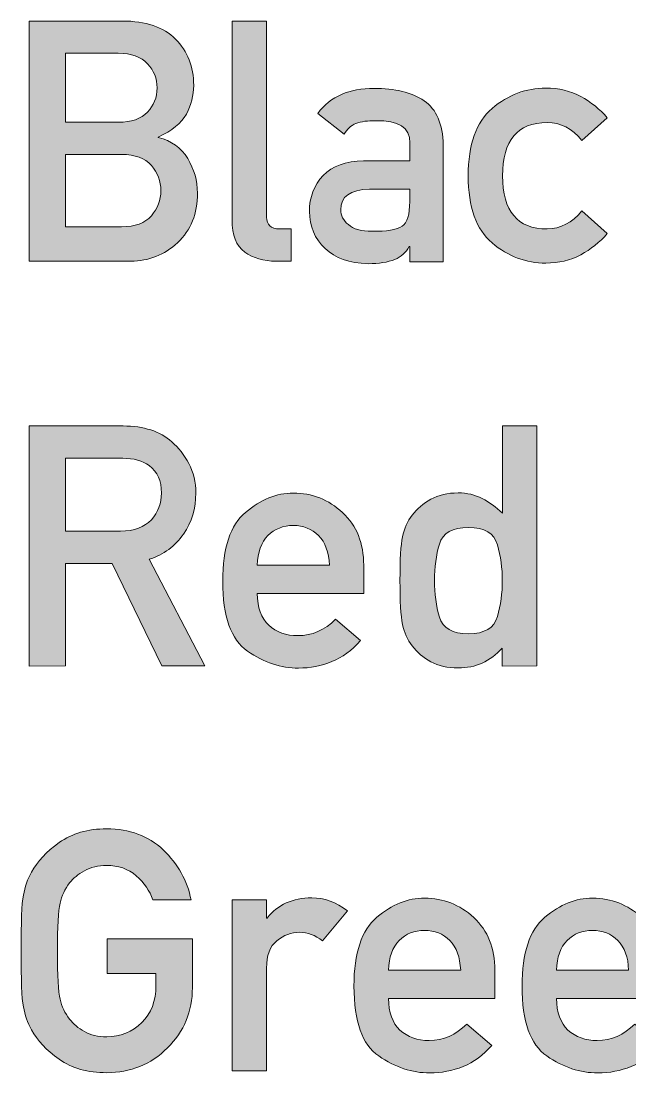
# Model space of a CAD drawing. Header units: inches. Extents: x 247 to 2765, y -1897 to -1110.
# Drawn here: x 1554.7 to 1562.33, y -1148.49 to -1135.29 of the extents above; entities that cross this region are included whole.
import ezdxf

# ---------------------------------------------------------------- set-up
doc = ezdxf.new("R2010")
doc.units = ezdxf.units.IN
doc.header["$MEASUREMENT"] = 0
doc.layers.add('Layer 1', color=7, linetype='Continuous')

# ---------------------------------------------------------------- blocks, each defined once
blk = doc.blocks.new('block 147')
at = {"layer": 'Layer 1', "true_color": 0x020302}
h = blk.add_hatch(color=98, dxfattribs=at)
h.dxf.hatch_style = 2
edge = h.paths.add_edge_path()
edge.add_spline(control_points=[(1554.8, -1138.302), (1554.8, -1138.302), (1554.8, -1135.291), (1554.8, -1135.291), (1554.8, -1135.291), (1555.969, -1135.291), (1555.969, -1135.291), (1556.262, -1135.291), (1556.484, -1135.367), (1556.636, -1135.518), (1556.787, -1135.669), (1556.864, -1135.863), (1556.864, -1136.099), (1556.864, -1136.224), (1556.833, -1136.342), (1556.772, -1136.458), (1556.711, -1136.572), (1556.593, -1136.669), (1556.419, -1136.746), (1556.419, -1136.746), (1556.419, -1136.754), (1556.419, -1136.754), (1556.585, -1136.792), (1556.706, -1136.879), (1556.789, -1137.016), (1556.87, -1137.151), (1556.911, -1137.295), (1556.911, -1137.449), (1556.911, -1137.709), (1556.829, -1137.916), (1556.662, -1138.072), (1556.496, -1138.227), (1556.3, -1138.303), (1556.074, -1138.303), (1556.074, -1138.303), (1554.8, -1138.302), (1554.8, -1138.302), (1554.8, -1138.302), (1554.8, -1138.302), (1554.8, -1138.302)], knot_values=[0, 0, 0, 0, 1, 1, 1, 2, 2, 2, 3, 3, 3, 4, 4, 4, 5, 5, 5, 6, 6, 6, 7, 7, 7, 8, 8, 8, 9, 9, 9, 10, 10, 10, 11, 11, 11, 12, 12, 12, 13, 13, 13, 13], degree=3, periodic=1)
edge = h.paths.add_edge_path()
edge.add_spline(control_points=[(1555.919, -1135.696), (1555.919, -1135.696), (1555.257, -1135.696), (1555.257, -1135.696), (1555.257, -1135.696), (1555.257, -1136.56), (1555.257, -1136.56), (1555.257, -1136.56), (1555.919, -1136.56), (1555.919, -1136.56), (1556.083, -1136.56), (1556.205, -1136.518), (1556.284, -1136.435), (1556.364, -1136.351), (1556.405, -1136.25), (1556.405, -1136.129), (1556.405, -1136.013), (1556.365, -1135.913), (1556.284, -1135.827), (1556.204, -1135.739), (1556.081, -1135.696), (1555.919, -1135.696)], knot_values=[0, 0, 0, 0, 1, 1, 1, 2, 2, 2, 3, 3, 3, 4, 4, 4, 5, 5, 5, 6, 6, 6, 7, 7, 7, 7], degree=3, periodic=1)
edge = h.paths.add_edge_path()
edge.add_spline(control_points=[(1555.96, -1136.965), (1555.96, -1136.965), (1555.257, -1136.965), (1555.257, -1136.965), (1555.257, -1136.965), (1555.257, -1137.872), (1555.257, -1137.872), (1555.257, -1137.872), (1555.96, -1137.872), (1555.96, -1137.872), (1556.129, -1137.872), (1556.253, -1137.826), (1556.333, -1137.734), (1556.412, -1137.641), (1556.452, -1137.536), (1556.452, -1137.418), (1556.452, -1137.3), (1556.412, -1137.194), (1556.333, -1137.102), (1556.253, -1137.012), (1556.129, -1136.965), (1555.96, -1136.965)], knot_values=[0, 0, 0, 0, 1, 1, 1, 2, 2, 2, 3, 3, 3, 4, 4, 4, 5, 5, 5, 6, 6, 6, 7, 7, 7, 7], degree=3, periodic=1)
h = blk.add_hatch(color=98, dxfattribs=at)
h.dxf.hatch_style = 2
edge = h.paths.add_edge_path()
edge.add_spline(control_points=[(1557.345, -1137.784), (1557.345, -1137.784), (1557.345, -1135.292), (1557.345, -1135.292), (1557.345, -1135.292), (1557.777, -1135.292), (1557.777, -1135.292), (1557.777, -1135.292), (1557.777, -1137.751), (1557.777, -1137.751), (1557.777, -1137.849), (1557.831, -1137.9), (1557.939, -1137.9), (1557.939, -1137.9), (1558.085, -1137.9), (1558.085, -1137.9), (1558.085, -1137.9), (1558.085, -1138.304), (1558.085, -1138.304), (1558.085, -1138.304), (1557.895, -1138.304), (1557.895, -1138.304), (1557.74, -1138.304), (1557.608, -1138.266), (1557.504, -1138.19), (1557.397, -1138.111), (1557.345, -1137.976), (1557.345, -1137.784)], knot_values=[0, 0, 0, 0, 1, 1, 1, 2, 2, 2, 3, 3, 3, 4, 4, 4, 5, 5, 5, 6, 6, 6, 7, 7, 7, 8, 8, 8, 9, 9, 9, 9], degree=3, periodic=1)
h = blk.add_hatch(color=98, dxfattribs=at)
h.dxf.hatch_style = 2
edge = h.paths.add_edge_path()
edge.add_spline(control_points=[(1559.573, -1138.311), (1559.573, -1138.311), (1559.573, -1138.121), (1559.573, -1138.121), (1559.573, -1138.121), (1559.565, -1138.121), (1559.565, -1138.121), (1559.525, -1138.195), (1559.466, -1138.249), (1559.385, -1138.282), (1559.3, -1138.318), (1559.187, -1138.335), (1559.05, -1138.335), (1558.813, -1138.329), (1558.634, -1138.267), (1558.514, -1138.145), (1558.382, -1138.023), (1558.315, -1137.869), (1558.315, -1137.68), (1558.315, -1137.501), (1558.372, -1137.351), (1558.486, -1137.23), (1558.6, -1137.109), (1558.77, -1137.047), (1558.994, -1137.046), (1558.994, -1137.046), (1559.574, -1137.046), (1559.574, -1137.046), (1559.574, -1137.046), (1559.574, -1136.818), (1559.574, -1136.818), (1559.575, -1136.628), (1559.433, -1136.535), (1559.145, -1136.541), (1559.047, -1136.541), (1558.963, -1136.551), (1558.898, -1136.575), (1558.832, -1136.604), (1558.784, -1136.649), (1558.751, -1136.71), (1558.751, -1136.71), (1558.42, -1136.449), (1558.42, -1136.449), (1558.58, -1136.236), (1558.815, -1136.133), (1559.125, -1136.137), (1559.385, -1136.134), (1559.595, -1136.185), (1559.753, -1136.29), (1559.909, -1136.4), (1559.988, -1136.584), (1559.991, -1136.844), (1559.991, -1136.844), (1559.991, -1138.314), (1559.991, -1138.314), (1559.991, -1138.314), (1559.573, -1138.314), (1559.573, -1138.314), (1559.573, -1138.314), (1559.573, -1138.312), (1559.573, -1138.312), (1559.573, -1138.312), (1559.573, -1138.311), (1559.573, -1138.311), (1559.573, -1138.311), (1559.573, -1138.311), (1559.573, -1138.311)], knot_values=[0, 0, 0, 0, 1, 1, 1, 2, 2, 2, 3, 3, 3, 4, 4, 4, 5, 5, 5, 6, 6, 6, 7, 7, 7, 8, 8, 8, 9, 9, 9, 10, 10, 10, 11, 11, 11, 12, 12, 12, 13, 13, 13, 14, 14, 14, 15, 15, 15, 16, 16, 16, 17, 17, 17, 18, 18, 18, 19, 19, 19, 20, 20, 20, 21, 21, 21, 22, 22, 22, 22], degree=3, periodic=1)
edge = h.paths.add_edge_path()
edge.add_spline(control_points=[(1559.573, -1137.557), (1559.573, -1137.557), (1559.573, -1137.4), (1559.573, -1137.4), (1559.573, -1137.4), (1559.07, -1137.4), (1559.07, -1137.4), (1558.826, -1137.407), (1558.704, -1137.494), (1558.707, -1137.66), (1558.707, -1137.731), (1558.739, -1137.794), (1558.803, -1137.845), (1558.864, -1137.901), (1558.963, -1137.929), (1559.104, -1137.929), (1559.281, -1137.932), (1559.405, -1137.91), (1559.476, -1137.865), (1559.54, -1137.821), (1559.573, -1137.718), (1559.573, -1137.557)], knot_values=[0, 0, 0, 0, 1, 1, 1, 2, 2, 2, 3, 3, 3, 4, 4, 4, 5, 5, 5, 6, 6, 6, 7, 7, 7, 7], degree=3, periodic=1)
h = blk.add_hatch(color=98, dxfattribs=at)
h.dxf.hatch_style = 2
edge = h.paths.add_edge_path()
edge.add_spline(control_points=[(1561.731, -1137.672), (1561.731, -1137.672), (1562.048, -1137.958), (1562.048, -1137.958), (1561.954, -1138.066), (1561.844, -1138.154), (1561.716, -1138.224), (1561.587, -1138.293), (1561.441, -1138.328), (1561.278, -1138.328), (1561.031, -1138.328), (1560.806, -1138.244), (1560.606, -1138.075), (1560.406, -1137.906), (1560.305, -1137.626), (1560.305, -1137.233), (1560.305, -1136.839), (1560.406, -1136.558), (1560.606, -1136.387), (1560.806, -1136.218), (1561.031, -1136.132), (1561.278, -1136.132), (1561.441, -1136.132), (1561.587, -1136.167), (1561.716, -1136.237), (1561.844, -1136.307), (1561.956, -1136.396), (1562.048, -1136.504), (1562.048, -1136.504), (1561.731, -1136.788), (1561.731, -1136.788), (1561.609, -1136.638), (1561.464, -1136.564), (1561.295, -1136.564), (1560.922, -1136.564), (1560.737, -1136.787), (1560.737, -1137.233), (1560.737, -1137.677), (1560.922, -1137.899), (1561.295, -1137.899), (1561.465, -1137.897), (1561.61, -1137.823), (1561.731, -1137.672)], knot_values=[0, 0, 0, 0, 1, 1, 1, 2, 2, 2, 3, 3, 3, 4, 4, 4, 5, 5, 5, 6, 6, 6, 7, 7, 7, 8, 8, 8, 9, 9, 9, 10, 10, 10, 11, 11, 11, 12, 12, 12, 13, 13, 13, 14, 14, 14, 14], degree=3, periodic=1)
h = blk.add_hatch(color=98, dxfattribs=at)
h.dxf.hatch_style = 2
edge = h.paths.add_edge_path()
edge.add_spline(control_points=[(1554.8, -1143.383), (1554.8, -1143.383), (1554.8, -1140.371), (1554.8, -1140.371), (1554.8, -1140.371), (1555.979, -1140.371), (1555.979, -1140.371), (1556.236, -1140.371), (1556.441, -1140.438), (1556.59, -1140.57), (1556.674, -1140.643), (1556.745, -1140.735), (1556.803, -1140.844), (1556.862, -1140.954), (1556.891, -1141.076), (1556.891, -1141.212), (1556.891, -1141.407), (1556.84, -1141.578), (1556.735, -1141.727), (1556.631, -1141.878), (1556.49, -1141.984), (1556.307, -1142.044), (1556.307, -1142.044), (1557.005, -1143.381), (1557.005, -1143.381), (1557.005, -1143.381), (1556.463, -1143.381), (1556.463, -1143.381), (1556.463, -1143.381), (1555.84, -1142.095), (1555.84, -1142.095), (1555.84, -1142.095), (1555.256, -1142.095), (1555.256, -1142.095), (1555.256, -1142.095), (1555.256, -1143.381), (1555.256, -1143.381), (1555.256, -1143.381), (1554.8, -1143.383), (1554.8, -1143.383), (1554.8, -1143.383), (1554.8, -1143.383), (1554.8, -1143.383)], knot_values=[0, 0, 0, 0, 1, 1, 1, 2, 2, 2, 3, 3, 3, 4, 4, 4, 5, 5, 5, 6, 6, 6, 7, 7, 7, 8, 8, 8, 9, 9, 9, 10, 10, 10, 11, 11, 11, 12, 12, 12, 13, 13, 13, 14, 14, 14, 14], degree=3, periodic=1)
edge = h.paths.add_edge_path()
edge.add_spline(control_points=[(1555.257, -1140.776), (1555.257, -1140.776), (1555.257, -1141.69), (1555.257, -1141.69), (1555.257, -1141.69), (1555.947, -1141.69), (1555.947, -1141.69), (1556.118, -1141.69), (1556.247, -1141.642), (1556.333, -1141.547), (1556.417, -1141.452), (1556.46, -1141.34), (1556.46, -1141.213), (1556.46, -1141.059), (1556.409, -1140.945), (1556.306, -1140.869), (1556.221, -1140.807), (1556.109, -1140.776), (1555.974, -1140.776), (1555.974, -1140.776), (1555.257, -1140.776), (1555.257, -1140.776)], knot_values=[0, 0, 0, 0, 1, 1, 1, 2, 2, 2, 3, 3, 3, 4, 4, 4, 5, 5, 5, 6, 6, 6, 7, 7, 7, 7], degree=3, periodic=1)
h = blk.add_hatch(color=98, dxfattribs=at)
h.dxf.hatch_style = 2
edge = h.paths.add_edge_path()
edge.add_spline(control_points=[(1560.732, -1143.383), (1560.732, -1143.383), (1560.732, -1143.16), (1560.732, -1143.16), (1560.582, -1143.325), (1560.398, -1143.407), (1560.179, -1143.407), (1560.047, -1143.407), (1559.933, -1143.382), (1559.837, -1143.329), (1559.741, -1143.278), (1559.665, -1143.21), (1559.604, -1143.131), (1559.543, -1143.054), (1559.503, -1142.965), (1559.482, -1142.86), (1559.46, -1142.756), (1559.45, -1142.572), (1559.45, -1142.308), (1559.45, -1142.046), (1559.46, -1141.864), (1559.482, -1141.761), (1559.503, -1141.658), (1559.543, -1141.568), (1559.604, -1141.49), (1559.665, -1141.41), (1559.743, -1141.344), (1559.837, -1141.291), (1559.933, -1141.239), (1560.047, -1141.211), (1560.179, -1141.211), (1560.29, -1141.211), (1560.39, -1141.234), (1560.479, -1141.281), (1560.569, -1141.328), (1560.653, -1141.389), (1560.734, -1141.465), (1560.734, -1141.465), (1560.734, -1140.37), (1560.734, -1140.37), (1560.734, -1140.37), (1561.167, -1140.37), (1561.167, -1140.37), (1561.167, -1140.37), (1561.167, -1143.381), (1561.167, -1143.381), (1561.167, -1143.381), (1560.732, -1143.383), (1560.732, -1143.383), (1560.732, -1143.383), (1560.732, -1143.383), (1560.732, -1143.383)], knot_values=[0, 0, 0, 0, 1, 1, 1, 2, 2, 2, 3, 3, 3, 4, 4, 4, 5, 5, 5, 6, 6, 6, 7, 7, 7, 8, 8, 8, 9, 9, 9, 10, 10, 10, 11, 11, 11, 12, 12, 12, 13, 13, 13, 14, 14, 14, 15, 15, 15, 16, 16, 16, 17, 17, 17, 17], degree=3, periodic=1)
edge = h.paths.add_edge_path()
edge.add_spline(control_points=[(1560.311, -1141.644), (1560.107, -1141.644), (1559.984, -1141.713), (1559.944, -1141.853), (1559.903, -1141.993), (1559.883, -1142.144), (1559.883, -1142.308), (1559.883, -1142.477), (1559.903, -1142.629), (1559.944, -1142.769), (1559.984, -1142.908), (1560.107, -1142.978), (1560.311, -1142.978), (1560.51, -1142.978), (1560.63, -1142.906), (1560.671, -1142.763), (1560.712, -1142.618), (1560.733, -1142.466), (1560.733, -1142.31), (1560.733, -1142.156), (1560.712, -1142.008), (1560.671, -1141.862), (1560.631, -1141.716), (1560.51, -1141.644), (1560.311, -1141.644)], knot_values=[0, 0, 0, 0, 1, 1, 1, 2, 2, 2, 3, 3, 3, 4, 4, 4, 5, 5, 5, 6, 6, 6, 7, 7, 7, 8, 8, 8, 8], degree=3, periodic=1)
h = blk.add_hatch(color=98, dxfattribs=at)
h.dxf.hatch_style = 2
edge = h.paths.add_edge_path()
edge.add_spline(control_points=[(1558.996, -1142.473), (1558.996, -1142.473), (1557.661, -1142.473), (1557.661, -1142.473), (1557.661, -1142.649), (1557.71, -1142.782), (1557.804, -1142.87), (1557.9, -1142.958), (1558.022, -1143.002), (1558.171, -1143.002), (1558.349, -1143.002), (1558.505, -1142.934), (1558.642, -1142.795), (1558.642, -1142.795), (1558.955, -1143.062), (1558.955, -1143.062), (1558.848, -1143.187), (1558.729, -1143.275), (1558.596, -1143.328), (1558.463, -1143.381), (1558.324, -1143.409), (1558.179, -1143.409), (1557.958, -1143.409), (1557.745, -1143.337), (1557.538, -1143.195), (1557.331, -1143.053), (1557.228, -1142.761), (1557.228, -1142.32), (1557.228, -1141.902), (1557.324, -1141.614), (1557.515, -1141.455), (1557.706, -1141.295), (1557.904, -1141.213), (1558.112, -1141.213), (1558.348, -1141.213), (1558.554, -1141.295), (1558.73, -1141.458), (1558.907, -1141.621), (1558.995, -1141.842), (1558.995, -1142.119), (1558.995, -1142.119), (1558.996, -1142.473), (1558.996, -1142.473), (1558.996, -1142.473), (1558.996, -1142.473), (1558.996, -1142.473)], knot_values=[0, 0, 0, 0, 1, 1, 1, 2, 2, 2, 3, 3, 3, 4, 4, 4, 5, 5, 5, 6, 6, 6, 7, 7, 7, 8, 8, 8, 9, 9, 9, 10, 10, 10, 11, 11, 11, 12, 12, 12, 13, 13, 13, 14, 14, 14, 15, 15, 15, 15], degree=3, periodic=1)
edge = h.paths.add_edge_path()
edge.add_spline(control_points=[(1557.661, -1142.118), (1557.661, -1142.118), (1558.565, -1142.118), (1558.565, -1142.118), (1558.558, -1141.956), (1558.514, -1141.832), (1558.429, -1141.747), (1558.345, -1141.662), (1558.239, -1141.62), (1558.113, -1141.62), (1557.986, -1141.62), (1557.879, -1141.662), (1557.795, -1141.747), (1557.71, -1141.832), (1557.665, -1141.956), (1557.661, -1142.118)], knot_values=[0, 0, 0, 0, 1, 1, 1, 2, 2, 2, 3, 3, 3, 4, 4, 4, 5, 5, 5, 5], degree=3, periodic=1)
h = blk.add_hatch(color=98, dxfattribs=at)
h.dxf.hatch_style = 2
edge = h.paths.add_edge_path()
edge.add_spline(control_points=[(1555.778, -1147.237), (1555.778, -1147.237), (1555.778, -1146.805), (1555.778, -1146.805), (1555.778, -1146.805), (1556.848, -1146.805), (1556.848, -1146.805), (1556.848, -1146.805), (1556.848, -1147.417), (1556.848, -1147.417), (1556.848, -1147.718), (1556.744, -1147.969), (1556.535, -1148.175), (1556.327, -1148.382), (1556.072, -1148.485), (1555.773, -1148.485), (1555.536, -1148.485), (1555.338, -1148.429), (1555.177, -1148.316), (1555.017, -1148.203), (1554.902, -1148.079), (1554.832, -1147.946), (1554.781, -1147.858), (1554.748, -1147.763), (1554.729, -1147.658), (1554.708, -1147.553), (1554.7, -1147.32), (1554.7, -1146.958), (1554.7, -1146.596), (1554.708, -1146.362), (1554.729, -1146.258), (1554.748, -1146.152), (1554.781, -1146.057), (1554.832, -1145.969), (1554.902, -1145.838), (1555.017, -1145.714), (1555.177, -1145.599), (1555.338, -1145.483), (1555.537, -1145.425), (1555.773, -1145.425), (1556.059, -1145.425), (1556.295, -1145.514), (1556.482, -1145.689), (1556.668, -1145.865), (1556.784, -1146.074), (1556.831, -1146.318), (1556.831, -1146.318), (1556.35, -1146.318), (1556.35, -1146.318), (1556.313, -1146.203), (1556.244, -1146.101), (1556.143, -1146.014), (1556.041, -1145.928), (1555.917, -1145.884), (1555.773, -1145.884), (1555.665, -1145.884), (1555.573, -1145.907), (1555.494, -1145.951), (1555.415, -1145.995), (1555.354, -1146.046), (1555.308, -1146.104), (1555.249, -1146.181), (1555.21, -1146.266), (1555.188, -1146.358), (1555.166, -1146.452), (1555.155, -1146.651), (1555.155, -1146.96), (1555.155, -1147.27), (1555.166, -1147.471), (1555.188, -1147.563), (1555.21, -1147.656), (1555.249, -1147.739), (1555.308, -1147.813), (1555.354, -1147.874), (1555.417, -1147.926), (1555.494, -1147.969), (1555.571, -1148.013), (1555.665, -1148.035), (1555.773, -1148.035), (1555.946, -1148.035), (1556.093, -1147.975), (1556.212, -1147.857), (1556.332, -1147.738), (1556.391, -1147.585), (1556.391, -1147.394), (1556.391, -1147.394), (1556.391, -1147.239), (1556.391, -1147.239), (1556.391, -1147.239), (1555.778, -1147.239), (1555.778, -1147.239), (1555.778, -1147.239), (1555.778, -1147.237), (1555.778, -1147.237)], knot_values=[0, 0, 0, 0, 1, 1, 1, 2, 2, 2, 3, 3, 3, 4, 4, 4, 5, 5, 5, 6, 6, 6, 7, 7, 7, 8, 8, 8, 9, 9, 9, 10, 10, 10, 11, 11, 11, 12, 12, 12, 13, 13, 13, 14, 14, 14, 15, 15, 15, 16, 16, 16, 17, 17, 17, 18, 18, 18, 19, 19, 19, 20, 20, 20, 21, 21, 21, 22, 22, 22, 23, 23, 23, 24, 24, 24, 25, 25, 25, 26, 26, 26, 27, 27, 27, 28, 28, 28, 29, 29, 29, 30, 30, 30, 31, 31, 31, 31], degree=3, periodic=1)
h = blk.add_hatch(color=98, dxfattribs=at)
h.dxf.hatch_style = 2
edge = h.paths.add_edge_path()
edge.add_spline(control_points=[(1557.345, -1148.463), (1557.345, -1148.463), (1557.345, -1146.317), (1557.345, -1146.317), (1557.345, -1146.317), (1557.777, -1146.317), (1557.777, -1146.317), (1557.777, -1146.317), (1557.777, -1146.545), (1557.777, -1146.545), (1557.777, -1146.545), (1557.785, -1146.545), (1557.785, -1146.545), (1557.919, -1146.376), (1558.105, -1146.291), (1558.343, -1146.291), (1558.5, -1146.291), (1558.65, -1146.346), (1558.792, -1146.456), (1558.792, -1146.456), (1558.48, -1146.829), (1558.48, -1146.829), (1558.385, -1146.759), (1558.291, -1146.723), (1558.194, -1146.723), (1558.087, -1146.723), (1557.992, -1146.76), (1557.906, -1146.83), (1557.82, -1146.901), (1557.777, -1147.015), (1557.777, -1147.173), (1557.777, -1147.173), (1557.777, -1148.462), (1557.777, -1148.462), (1557.777, -1148.462), (1557.345, -1148.463), (1557.345, -1148.463), (1557.345, -1148.463), (1557.345, -1148.463), (1557.345, -1148.463)], knot_values=[0, 0, 0, 0, 1, 1, 1, 2, 2, 2, 3, 3, 3, 4, 4, 4, 5, 5, 5, 6, 6, 6, 7, 7, 7, 8, 8, 8, 9, 9, 9, 10, 10, 10, 11, 11, 11, 12, 12, 12, 13, 13, 13, 13], degree=3, periodic=1)
h = blk.add_hatch(color=98, dxfattribs=at)
h.dxf.hatch_style = 2
edge = h.paths.add_edge_path()
edge.add_spline(control_points=[(1560.641, -1147.553), (1560.641, -1147.553), (1559.306, -1147.553), (1559.306, -1147.553), (1559.306, -1147.729), (1559.355, -1147.862), (1559.45, -1147.95), (1559.544, -1148.038), (1559.667, -1148.082), (1559.816, -1148.082), (1559.994, -1148.082), (1560.151, -1148.014), (1560.288, -1147.875), (1560.288, -1147.875), (1560.6, -1148.142), (1560.6, -1148.142), (1560.494, -1148.267), (1560.374, -1148.355), (1560.241, -1148.408), (1560.108, -1148.46), (1559.969, -1148.488), (1559.824, -1148.488), (1559.604, -1148.488), (1559.39, -1148.417), (1559.183, -1148.275), (1558.977, -1148.133), (1558.873, -1147.841), (1558.873, -1147.4), (1558.873, -1146.983), (1558.969, -1146.694), (1559.16, -1146.534), (1559.351, -1146.374), (1559.55, -1146.295), (1559.758, -1146.295), (1559.993, -1146.295), (1560.199, -1146.375), (1560.376, -1146.539), (1560.552, -1146.702), (1560.64, -1146.923), (1560.64, -1147.199), (1560.64, -1147.199), (1560.641, -1147.553), (1560.641, -1147.553), (1560.641, -1147.553), (1560.641, -1147.553), (1560.641, -1147.553)], knot_values=[0, 0, 0, 0, 1, 1, 1, 2, 2, 2, 3, 3, 3, 4, 4, 4, 5, 5, 5, 6, 6, 6, 7, 7, 7, 8, 8, 8, 9, 9, 9, 10, 10, 10, 11, 11, 11, 12, 12, 12, 13, 13, 13, 14, 14, 14, 15, 15, 15, 15], degree=3, periodic=1)
edge = h.paths.add_edge_path()
edge.add_spline(control_points=[(1559.306, -1147.197), (1559.306, -1147.197), (1560.211, -1147.197), (1560.211, -1147.197), (1560.203, -1147.037), (1560.159, -1146.912), (1560.074, -1146.827), (1559.99, -1146.741), (1559.885, -1146.7), (1559.758, -1146.7), (1559.63, -1146.7), (1559.524, -1146.741), (1559.439, -1146.827), (1559.355, -1146.913), (1559.311, -1147.036), (1559.306, -1147.197)], knot_values=[0, 0, 0, 0, 1, 1, 1, 2, 2, 2, 3, 3, 3, 4, 4, 4, 5, 5, 5, 5], degree=3, periodic=1)
h = blk.add_hatch(color=98, dxfattribs=at)
h.dxf.hatch_style = 2
edge = h.paths.add_edge_path()
edge.add_spline(control_points=[(1562.748, -1147.553), (1562.748, -1147.553), (1561.413, -1147.553), (1561.413, -1147.553), (1561.413, -1147.729), (1561.462, -1147.862), (1561.556, -1147.95), (1561.652, -1148.038), (1561.774, -1148.082), (1561.923, -1148.082), (1562.101, -1148.082), (1562.257, -1148.014), (1562.394, -1147.875), (1562.394, -1147.875), (1562.707, -1148.142), (1562.707, -1148.142), (1562.6, -1148.267), (1562.481, -1148.355), (1562.348, -1148.408), (1562.215, -1148.46), (1562.076, -1148.488), (1561.931, -1148.488), (1561.71, -1148.488), (1561.497, -1148.417), (1561.29, -1148.275), (1561.084, -1148.133), (1560.98, -1147.841), (1560.98, -1147.4), (1560.98, -1146.983), (1561.076, -1146.694), (1561.267, -1146.534), (1561.458, -1146.374), (1561.657, -1146.295), (1561.864, -1146.295), (1562.099, -1146.295), (1562.305, -1146.375), (1562.482, -1146.539), (1562.658, -1146.702), (1562.746, -1146.923), (1562.746, -1147.199), (1562.746, -1147.199), (1562.746, -1147.554), (1562.746, -1147.554), (1562.746, -1147.554), (1562.748, -1147.553), (1562.748, -1147.553), (1562.748, -1147.553), (1562.748, -1147.553), (1562.748, -1147.553)], knot_values=[0, 0, 0, 0, 1, 1, 1, 2, 2, 2, 3, 3, 3, 4, 4, 4, 5, 5, 5, 6, 6, 6, 7, 7, 7, 8, 8, 8, 9, 9, 9, 10, 10, 10, 11, 11, 11, 12, 12, 12, 13, 13, 13, 14, 14, 14, 15, 15, 15, 16, 16, 16, 16], degree=3, periodic=1)
edge = h.paths.add_edge_path()
edge.add_spline(control_points=[(1561.413, -1147.197), (1561.413, -1147.197), (1562.317, -1147.197), (1562.317, -1147.197), (1562.31, -1147.037), (1562.266, -1146.912), (1562.18, -1146.827), (1562.095, -1146.741), (1561.991, -1146.7), (1561.864, -1146.7), (1561.736, -1146.7), (1561.629, -1146.741), (1561.545, -1146.827), (1561.461, -1146.913), (1561.417, -1147.036), (1561.413, -1147.197)], knot_values=[0, 0, 0, 0, 1, 1, 1, 2, 2, 2, 3, 3, 3, 4, 4, 4, 5, 5, 5, 5], degree=3, periodic=1)
at = {"layer": 'Layer 1', "lineweight": 0}
for points, knots in [([(1554.8, -1138.302), (1554.8, -1138.302), (1554.8, -1135.291), (1554.8, -1135.291), (1554.8, -1135.291), (1555.969, -1135.291), (1555.969, -1135.291), (1556.262, -1135.291), (1556.484, -1135.367), (1556.636, -1135.518), (1556.787, -1135.669), (1556.864, -1135.863), (1556.864, -1136.099), (1556.864, -1136.224), (1556.833, -1136.342), (1556.772, -1136.458), (1556.711, -1136.572), (1556.593, -1136.669), (1556.419, -1136.746), (1556.419, -1136.746), (1556.419, -1136.754), (1556.419, -1136.754), (1556.585, -1136.792), (1556.706, -1136.879), (1556.789, -1137.016), (1556.87, -1137.151), (1556.911, -1137.295), (1556.911, -1137.449), (1556.911, -1137.709), (1556.829, -1137.916), (1556.662, -1138.072), (1556.496, -1138.227), (1556.3, -1138.303), (1556.074, -1138.303), (1556.074, -1138.303), (1554.8, -1138.302), (1554.8, -1138.302), (1554.8, -1138.302), (1554.8, -1138.302), (1554.8, -1138.302)], [0, 0, 0, 0, 1, 1, 1, 2, 2, 2, 3, 3, 3, 4, 4, 4, 5, 5, 5, 6, 6, 6, 7, 7, 7, 8, 8, 8, 9, 9, 9, 10, 10, 10, 11, 11, 11, 12, 12, 12, 13, 13, 13, 13]), ([(1557.345, -1137.784), (1557.345, -1137.784), (1557.345, -1135.292), (1557.345, -1135.292), (1557.345, -1135.292), (1557.777, -1135.292), (1557.777, -1135.292), (1557.777, -1135.292), (1557.777, -1137.751), (1557.777, -1137.751), (1557.777, -1137.849), (1557.831, -1137.9), (1557.939, -1137.9), (1557.939, -1137.9), (1558.085, -1137.9), (1558.085, -1137.9), (1558.085, -1137.9), (1558.085, -1138.304), (1558.085, -1138.304), (1558.085, -1138.304), (1557.895, -1138.304), (1557.895, -1138.304), (1557.74, -1138.304), (1557.608, -1138.266), (1557.504, -1138.19), (1557.397, -1138.111), (1557.345, -1137.976), (1557.345, -1137.784)], [0, 0, 0, 0, 1, 1, 1, 2, 2, 2, 3, 3, 3, 4, 4, 4, 5, 5, 5, 6, 6, 6, 7, 7, 7, 8, 8, 8, 9, 9, 9, 9]), ([(1555.919, -1135.696), (1555.919, -1135.696), (1555.257, -1135.696), (1555.257, -1135.696), (1555.257, -1135.696), (1555.257, -1136.56), (1555.257, -1136.56), (1555.257, -1136.56), (1555.919, -1136.56), (1555.919, -1136.56), (1556.083, -1136.56), (1556.205, -1136.518), (1556.284, -1136.435), (1556.364, -1136.351), (1556.405, -1136.25), (1556.405, -1136.129), (1556.405, -1136.013), (1556.365, -1135.913), (1556.284, -1135.827), (1556.204, -1135.739), (1556.081, -1135.696), (1555.919, -1135.696)], [0, 0, 0, 0, 1, 1, 1, 2, 2, 2, 3, 3, 3, 4, 4, 4, 5, 5, 5, 6, 6, 6, 7, 7, 7, 7]), ([(1559.573, -1138.311), (1559.573, -1138.311), (1559.573, -1138.121), (1559.573, -1138.121), (1559.573, -1138.121), (1559.565, -1138.121), (1559.565, -1138.121), (1559.525, -1138.195), (1559.466, -1138.249), (1559.385, -1138.282), (1559.3, -1138.318), (1559.187, -1138.335), (1559.05, -1138.335), (1558.813, -1138.329), (1558.634, -1138.267), (1558.514, -1138.145), (1558.382, -1138.023), (1558.315, -1137.869), (1558.315, -1137.68), (1558.315, -1137.501), (1558.372, -1137.351), (1558.486, -1137.23), (1558.6, -1137.109), (1558.77, -1137.047), (1558.994, -1137.046), (1558.994, -1137.046), (1559.574, -1137.046), (1559.574, -1137.046), (1559.574, -1137.046), (1559.574, -1136.818), (1559.574, -1136.818), (1559.575, -1136.628), (1559.433, -1136.535), (1559.145, -1136.541), (1559.047, -1136.541), (1558.963, -1136.551), (1558.898, -1136.575), (1558.832, -1136.604), (1558.784, -1136.649), (1558.751, -1136.71), (1558.751, -1136.71), (1558.42, -1136.449), (1558.42, -1136.449), (1558.58, -1136.236), (1558.815, -1136.133), (1559.125, -1136.137), (1559.385, -1136.134), (1559.595, -1136.185), (1559.753, -1136.29), (1559.909, -1136.4), (1559.988, -1136.584), (1559.991, -1136.844), (1559.991, -1136.844), (1559.991, -1138.314), (1559.991, -1138.314), (1559.991, -1138.314), (1559.573, -1138.314), (1559.573, -1138.314), (1559.573, -1138.314), (1559.573, -1138.312), (1559.573, -1138.312), (1559.573, -1138.312), (1559.573, -1138.311), (1559.573, -1138.311), (1559.573, -1138.311), (1559.573, -1138.311), (1559.573, -1138.311)], [0, 0, 0, 0, 1, 1, 1, 2, 2, 2, 3, 3, 3, 4, 4, 4, 5, 5, 5, 6, 6, 6, 7, 7, 7, 8, 8, 8, 9, 9, 9, 10, 10, 10, 11, 11, 11, 12, 12, 12, 13, 13, 13, 14, 14, 14, 15, 15, 15, 16, 16, 16, 17, 17, 17, 18, 18, 18, 19, 19, 19, 20, 20, 20, 21, 21, 21, 22, 22, 22, 22]), ([(1561.731, -1137.672), (1561.731, -1137.672), (1562.048, -1137.958), (1562.048, -1137.958), (1561.954, -1138.066), (1561.844, -1138.154), (1561.716, -1138.224), (1561.587, -1138.293), (1561.441, -1138.328), (1561.278, -1138.328), (1561.031, -1138.328), (1560.806, -1138.244), (1560.606, -1138.075), (1560.406, -1137.906), (1560.305, -1137.626), (1560.305, -1137.233), (1560.305, -1136.839), (1560.406, -1136.558), (1560.606, -1136.387), (1560.806, -1136.218), (1561.031, -1136.132), (1561.278, -1136.132), (1561.441, -1136.132), (1561.587, -1136.167), (1561.716, -1136.237), (1561.844, -1136.307), (1561.956, -1136.396), (1562.048, -1136.504), (1562.048, -1136.504), (1561.731, -1136.788), (1561.731, -1136.788), (1561.609, -1136.638), (1561.464, -1136.564), (1561.295, -1136.564), (1560.922, -1136.564), (1560.737, -1136.787), (1560.737, -1137.233), (1560.737, -1137.677), (1560.922, -1137.899), (1561.295, -1137.899), (1561.465, -1137.897), (1561.61, -1137.823), (1561.731, -1137.672)], [0, 0, 0, 0, 1, 1, 1, 2, 2, 2, 3, 3, 3, 4, 4, 4, 5, 5, 5, 6, 6, 6, 7, 7, 7, 8, 8, 8, 9, 9, 9, 10, 10, 10, 11, 11, 11, 12, 12, 12, 13, 13, 13, 14, 14, 14, 14]), ([(1555.96, -1136.965), (1555.96, -1136.965), (1555.257, -1136.965), (1555.257, -1136.965), (1555.257, -1136.965), (1555.257, -1137.872), (1555.257, -1137.872), (1555.257, -1137.872), (1555.96, -1137.872), (1555.96, -1137.872), (1556.129, -1137.872), (1556.253, -1137.826), (1556.333, -1137.734), (1556.412, -1137.641), (1556.452, -1137.536), (1556.452, -1137.418), (1556.452, -1137.3), (1556.412, -1137.194), (1556.333, -1137.102), (1556.253, -1137.012), (1556.129, -1136.965), (1555.96, -1136.965)], [0, 0, 0, 0, 1, 1, 1, 2, 2, 2, 3, 3, 3, 4, 4, 4, 5, 5, 5, 6, 6, 6, 7, 7, 7, 7]), ([(1559.573, -1137.557), (1559.573, -1137.557), (1559.573, -1137.4), (1559.573, -1137.4), (1559.573, -1137.4), (1559.07, -1137.4), (1559.07, -1137.4), (1558.826, -1137.407), (1558.704, -1137.494), (1558.707, -1137.66), (1558.707, -1137.731), (1558.739, -1137.794), (1558.803, -1137.845), (1558.864, -1137.901), (1558.963, -1137.929), (1559.104, -1137.929), (1559.281, -1137.932), (1559.405, -1137.91), (1559.476, -1137.865), (1559.54, -1137.821), (1559.573, -1137.718), (1559.573, -1137.557)], [0, 0, 0, 0, 1, 1, 1, 2, 2, 2, 3, 3, 3, 4, 4, 4, 5, 5, 5, 6, 6, 6, 7, 7, 7, 7]), ([(1554.8, -1143.383), (1554.8, -1143.383), (1554.8, -1140.371), (1554.8, -1140.371), (1554.8, -1140.371), (1555.979, -1140.371), (1555.979, -1140.371), (1556.236, -1140.371), (1556.441, -1140.438), (1556.59, -1140.57), (1556.674, -1140.643), (1556.745, -1140.735), (1556.803, -1140.844), (1556.862, -1140.954), (1556.891, -1141.076), (1556.891, -1141.212), (1556.891, -1141.407), (1556.84, -1141.578), (1556.735, -1141.727), (1556.631, -1141.878), (1556.49, -1141.984), (1556.307, -1142.044), (1556.307, -1142.044), (1557.005, -1143.381), (1557.005, -1143.381), (1557.005, -1143.381), (1556.463, -1143.381), (1556.463, -1143.381), (1556.463, -1143.381), (1555.84, -1142.095), (1555.84, -1142.095), (1555.84, -1142.095), (1555.256, -1142.095), (1555.256, -1142.095), (1555.256, -1142.095), (1555.256, -1143.381), (1555.256, -1143.381), (1555.256, -1143.381), (1554.8, -1143.383), (1554.8, -1143.383), (1554.8, -1143.383), (1554.8, -1143.383), (1554.8, -1143.383)], [0, 0, 0, 0, 1, 1, 1, 2, 2, 2, 3, 3, 3, 4, 4, 4, 5, 5, 5, 6, 6, 6, 7, 7, 7, 8, 8, 8, 9, 9, 9, 10, 10, 10, 11, 11, 11, 12, 12, 12, 13, 13, 13, 14, 14, 14, 14]), ([(1560.732, -1143.383), (1560.732, -1143.383), (1560.732, -1143.16), (1560.732, -1143.16), (1560.582, -1143.325), (1560.398, -1143.407), (1560.179, -1143.407), (1560.047, -1143.407), (1559.933, -1143.382), (1559.837, -1143.329), (1559.741, -1143.278), (1559.665, -1143.21), (1559.604, -1143.131), (1559.543, -1143.054), (1559.503, -1142.965), (1559.482, -1142.86), (1559.46, -1142.756), (1559.45, -1142.572), (1559.45, -1142.308), (1559.45, -1142.046), (1559.46, -1141.864), (1559.482, -1141.761), (1559.503, -1141.658), (1559.543, -1141.568), (1559.604, -1141.49), (1559.665, -1141.41), (1559.743, -1141.344), (1559.837, -1141.291), (1559.933, -1141.239), (1560.047, -1141.211), (1560.179, -1141.211), (1560.29, -1141.211), (1560.39, -1141.234), (1560.479, -1141.281), (1560.569, -1141.328), (1560.653, -1141.389), (1560.734, -1141.465), (1560.734, -1141.465), (1560.734, -1140.37), (1560.734, -1140.37), (1560.734, -1140.37), (1561.167, -1140.37), (1561.167, -1140.37), (1561.167, -1140.37), (1561.167, -1143.381), (1561.167, -1143.381), (1561.167, -1143.381), (1560.732, -1143.383), (1560.732, -1143.383), (1560.732, -1143.383), (1560.732, -1143.383), (1560.732, -1143.383)], [0, 0, 0, 0, 1, 1, 1, 2, 2, 2, 3, 3, 3, 4, 4, 4, 5, 5, 5, 6, 6, 6, 7, 7, 7, 8, 8, 8, 9, 9, 9, 10, 10, 10, 11, 11, 11, 12, 12, 12, 13, 13, 13, 14, 14, 14, 15, 15, 15, 16, 16, 16, 17, 17, 17, 17]), ([(1555.257, -1140.776), (1555.257, -1140.776), (1555.257, -1141.69), (1555.257, -1141.69), (1555.257, -1141.69), (1555.947, -1141.69), (1555.947, -1141.69), (1556.118, -1141.69), (1556.247, -1141.642), (1556.333, -1141.547), (1556.417, -1141.452), (1556.46, -1141.34), (1556.46, -1141.213), (1556.46, -1141.059), (1556.409, -1140.945), (1556.306, -1140.869), (1556.221, -1140.807), (1556.109, -1140.776), (1555.974, -1140.776), (1555.974, -1140.776), (1555.257, -1140.776), (1555.257, -1140.776)], [0, 0, 0, 0, 1, 1, 1, 2, 2, 2, 3, 3, 3, 4, 4, 4, 5, 5, 5, 6, 6, 6, 7, 7, 7, 7]), ([(1558.996, -1142.473), (1558.996, -1142.473), (1557.661, -1142.473), (1557.661, -1142.473), (1557.661, -1142.649), (1557.71, -1142.782), (1557.804, -1142.87), (1557.9, -1142.958), (1558.022, -1143.002), (1558.171, -1143.002), (1558.349, -1143.002), (1558.505, -1142.934), (1558.642, -1142.795), (1558.642, -1142.795), (1558.955, -1143.062), (1558.955, -1143.062), (1558.848, -1143.187), (1558.729, -1143.275), (1558.596, -1143.328), (1558.463, -1143.381), (1558.324, -1143.409), (1558.179, -1143.409), (1557.958, -1143.409), (1557.745, -1143.337), (1557.538, -1143.195), (1557.331, -1143.053), (1557.228, -1142.761), (1557.228, -1142.32), (1557.228, -1141.902), (1557.324, -1141.614), (1557.515, -1141.455), (1557.706, -1141.295), (1557.904, -1141.213), (1558.112, -1141.213), (1558.348, -1141.213), (1558.554, -1141.295), (1558.73, -1141.458), (1558.907, -1141.621), (1558.995, -1141.842), (1558.995, -1142.119), (1558.995, -1142.119), (1558.996, -1142.473), (1558.996, -1142.473), (1558.996, -1142.473), (1558.996, -1142.473), (1558.996, -1142.473)], [0, 0, 0, 0, 1, 1, 1, 2, 2, 2, 3, 3, 3, 4, 4, 4, 5, 5, 5, 6, 6, 6, 7, 7, 7, 8, 8, 8, 9, 9, 9, 10, 10, 10, 11, 11, 11, 12, 12, 12, 13, 13, 13, 14, 14, 14, 15, 15, 15, 15]), ([(1557.661, -1142.118), (1557.661, -1142.118), (1558.565, -1142.118), (1558.565, -1142.118), (1558.558, -1141.956), (1558.514, -1141.832), (1558.429, -1141.747), (1558.345, -1141.662), (1558.239, -1141.62), (1558.113, -1141.62), (1557.986, -1141.62), (1557.879, -1141.662), (1557.795, -1141.747), (1557.71, -1141.832), (1557.665, -1141.956), (1557.661, -1142.118)], [0, 0, 0, 0, 1, 1, 1, 2, 2, 2, 3, 3, 3, 4, 4, 4, 5, 5, 5, 5]), ([(1560.311, -1141.644), (1560.107, -1141.644), (1559.984, -1141.713), (1559.944, -1141.853), (1559.903, -1141.993), (1559.883, -1142.144), (1559.883, -1142.308), (1559.883, -1142.477), (1559.903, -1142.629), (1559.944, -1142.769), (1559.984, -1142.908), (1560.107, -1142.978), (1560.311, -1142.978), (1560.51, -1142.978), (1560.63, -1142.906), (1560.671, -1142.763), (1560.712, -1142.618), (1560.733, -1142.466), (1560.733, -1142.31), (1560.733, -1142.156), (1560.712, -1142.008), (1560.671, -1141.862), (1560.631, -1141.716), (1560.51, -1141.644), (1560.311, -1141.644)], [0, 0, 0, 0, 1, 1, 1, 2, 2, 2, 3, 3, 3, 4, 4, 4, 5, 5, 5, 6, 6, 6, 7, 7, 7, 8, 8, 8, 8]), ([(1555.778, -1147.237), (1555.778, -1147.237), (1555.778, -1146.805), (1555.778, -1146.805), (1555.778, -1146.805), (1556.848, -1146.805), (1556.848, -1146.805), (1556.848, -1146.805), (1556.848, -1147.417), (1556.848, -1147.417), (1556.848, -1147.718), (1556.744, -1147.969), (1556.535, -1148.175), (1556.327, -1148.382), (1556.072, -1148.485), (1555.773, -1148.485), (1555.536, -1148.485), (1555.338, -1148.429), (1555.177, -1148.316), (1555.017, -1148.203), (1554.902, -1148.079), (1554.832, -1147.946), (1554.781, -1147.858), (1554.748, -1147.763), (1554.729, -1147.658), (1554.708, -1147.553), (1554.7, -1147.32), (1554.7, -1146.958), (1554.7, -1146.596), (1554.708, -1146.362), (1554.729, -1146.258), (1554.748, -1146.152), (1554.781, -1146.057), (1554.832, -1145.969), (1554.902, -1145.838), (1555.017, -1145.714), (1555.177, -1145.599), (1555.338, -1145.483), (1555.537, -1145.425), (1555.773, -1145.425), (1556.059, -1145.425), (1556.295, -1145.514), (1556.482, -1145.689), (1556.668, -1145.865), (1556.784, -1146.074), (1556.831, -1146.318), (1556.831, -1146.318), (1556.35, -1146.318), (1556.35, -1146.318), (1556.313, -1146.203), (1556.244, -1146.101), (1556.143, -1146.014), (1556.041, -1145.928), (1555.917, -1145.884), (1555.773, -1145.884), (1555.665, -1145.884), (1555.573, -1145.907), (1555.494, -1145.951), (1555.415, -1145.995), (1555.354, -1146.046), (1555.308, -1146.104), (1555.249, -1146.181), (1555.21, -1146.266), (1555.188, -1146.358), (1555.166, -1146.452), (1555.155, -1146.651), (1555.155, -1146.96), (1555.155, -1147.27), (1555.166, -1147.471), (1555.188, -1147.563), (1555.21, -1147.656), (1555.249, -1147.739), (1555.308, -1147.813), (1555.354, -1147.874), (1555.417, -1147.926), (1555.494, -1147.969), (1555.571, -1148.013), (1555.665, -1148.035), (1555.773, -1148.035), (1555.946, -1148.035), (1556.093, -1147.975), (1556.212, -1147.857), (1556.332, -1147.738), (1556.391, -1147.585), (1556.391, -1147.394), (1556.391, -1147.394), (1556.391, -1147.239), (1556.391, -1147.239), (1556.391, -1147.239), (1555.778, -1147.239), (1555.778, -1147.239), (1555.778, -1147.239), (1555.778, -1147.237), (1555.778, -1147.237)], [0, 0, 0, 0, 1, 1, 1, 2, 2, 2, 3, 3, 3, 4, 4, 4, 5, 5, 5, 6, 6, 6, 7, 7, 7, 8, 8, 8, 9, 9, 9, 10, 10, 10, 11, 11, 11, 12, 12, 12, 13, 13, 13, 14, 14, 14, 15, 15, 15, 16, 16, 16, 17, 17, 17, 18, 18, 18, 19, 19, 19, 20, 20, 20, 21, 21, 21, 22, 22, 22, 23, 23, 23, 24, 24, 24, 25, 25, 25, 26, 26, 26, 27, 27, 27, 28, 28, 28, 29, 29, 29, 30, 30, 30, 31, 31, 31, 31]), ([(1557.345, -1148.463), (1557.345, -1148.463), (1557.345, -1146.317), (1557.345, -1146.317), (1557.345, -1146.317), (1557.777, -1146.317), (1557.777, -1146.317), (1557.777, -1146.317), (1557.777, -1146.545), (1557.777, -1146.545), (1557.777, -1146.545), (1557.785, -1146.545), (1557.785, -1146.545), (1557.919, -1146.376), (1558.105, -1146.291), (1558.343, -1146.291), (1558.5, -1146.291), (1558.65, -1146.346), (1558.792, -1146.456), (1558.792, -1146.456), (1558.48, -1146.829), (1558.48, -1146.829), (1558.385, -1146.759), (1558.291, -1146.723), (1558.194, -1146.723), (1558.087, -1146.723), (1557.992, -1146.76), (1557.906, -1146.83), (1557.82, -1146.901), (1557.777, -1147.015), (1557.777, -1147.173), (1557.777, -1147.173), (1557.777, -1148.462), (1557.777, -1148.462), (1557.777, -1148.462), (1557.345, -1148.463), (1557.345, -1148.463), (1557.345, -1148.463), (1557.345, -1148.463), (1557.345, -1148.463)], [0, 0, 0, 0, 1, 1, 1, 2, 2, 2, 3, 3, 3, 4, 4, 4, 5, 5, 5, 6, 6, 6, 7, 7, 7, 8, 8, 8, 9, 9, 9, 10, 10, 10, 11, 11, 11, 12, 12, 12, 13, 13, 13, 13]), ([(1560.641, -1147.553), (1560.641, -1147.553), (1559.306, -1147.553), (1559.306, -1147.553), (1559.306, -1147.729), (1559.355, -1147.862), (1559.45, -1147.95), (1559.544, -1148.038), (1559.667, -1148.082), (1559.816, -1148.082), (1559.994, -1148.082), (1560.151, -1148.014), (1560.288, -1147.875), (1560.288, -1147.875), (1560.6, -1148.142), (1560.6, -1148.142), (1560.494, -1148.267), (1560.374, -1148.355), (1560.241, -1148.408), (1560.108, -1148.46), (1559.969, -1148.488), (1559.824, -1148.488), (1559.604, -1148.488), (1559.39, -1148.417), (1559.183, -1148.275), (1558.977, -1148.133), (1558.873, -1147.841), (1558.873, -1147.4), (1558.873, -1146.983), (1558.969, -1146.694), (1559.16, -1146.534), (1559.351, -1146.374), (1559.55, -1146.295), (1559.758, -1146.295), (1559.993, -1146.295), (1560.199, -1146.375), (1560.376, -1146.539), (1560.552, -1146.702), (1560.64, -1146.923), (1560.64, -1147.199), (1560.64, -1147.199), (1560.641, -1147.553), (1560.641, -1147.553), (1560.641, -1147.553), (1560.641, -1147.553), (1560.641, -1147.553)], [0, 0, 0, 0, 1, 1, 1, 2, 2, 2, 3, 3, 3, 4, 4, 4, 5, 5, 5, 6, 6, 6, 7, 7, 7, 8, 8, 8, 9, 9, 9, 10, 10, 10, 11, 11, 11, 12, 12, 12, 13, 13, 13, 14, 14, 14, 15, 15, 15, 15]), ([(1562.748, -1147.553), (1562.748, -1147.553), (1561.413, -1147.553), (1561.413, -1147.553), (1561.413, -1147.729), (1561.462, -1147.862), (1561.556, -1147.95), (1561.652, -1148.038), (1561.774, -1148.082), (1561.923, -1148.082), (1562.101, -1148.082), (1562.257, -1148.014), (1562.394, -1147.875), (1562.394, -1147.875), (1562.707, -1148.142), (1562.707, -1148.142), (1562.6, -1148.267), (1562.481, -1148.355), (1562.348, -1148.408), (1562.215, -1148.46), (1562.076, -1148.488), (1561.931, -1148.488), (1561.71, -1148.488), (1561.497, -1148.417), (1561.29, -1148.275), (1561.084, -1148.133), (1560.98, -1147.841), (1560.98, -1147.4), (1560.98, -1146.983), (1561.076, -1146.694), (1561.267, -1146.534), (1561.458, -1146.374), (1561.657, -1146.295), (1561.864, -1146.295), (1562.099, -1146.295), (1562.305, -1146.375), (1562.482, -1146.539), (1562.658, -1146.702), (1562.746, -1146.923), (1562.746, -1147.199), (1562.746, -1147.199), (1562.746, -1147.554), (1562.746, -1147.554), (1562.746, -1147.554), (1562.748, -1147.553), (1562.748, -1147.553), (1562.748, -1147.553), (1562.748, -1147.553), (1562.748, -1147.553)], [0, 0, 0, 0, 1, 1, 1, 2, 2, 2, 3, 3, 3, 4, 4, 4, 5, 5, 5, 6, 6, 6, 7, 7, 7, 8, 8, 8, 9, 9, 9, 10, 10, 10, 11, 11, 11, 12, 12, 12, 13, 13, 13, 14, 14, 14, 15, 15, 15, 16, 16, 16, 16]), ([(1559.306, -1147.197), (1559.306, -1147.197), (1560.211, -1147.197), (1560.211, -1147.197), (1560.203, -1147.037), (1560.159, -1146.912), (1560.074, -1146.827), (1559.99, -1146.741), (1559.885, -1146.7), (1559.758, -1146.7), (1559.63, -1146.7), (1559.524, -1146.741), (1559.439, -1146.827), (1559.355, -1146.913), (1559.311, -1147.036), (1559.306, -1147.197)], [0, 0, 0, 0, 1, 1, 1, 2, 2, 2, 3, 3, 3, 4, 4, 4, 5, 5, 5, 5]), ([(1561.413, -1147.197), (1561.413, -1147.197), (1562.317, -1147.197), (1562.317, -1147.197), (1562.31, -1147.037), (1562.266, -1146.912), (1562.18, -1146.827), (1562.095, -1146.741), (1561.991, -1146.7), (1561.864, -1146.7), (1561.736, -1146.7), (1561.629, -1146.741), (1561.545, -1146.827), (1561.461, -1146.913), (1561.417, -1147.036), (1561.413, -1147.197)], [0, 0, 0, 0, 1, 1, 1, 2, 2, 2, 3, 3, 3, 4, 4, 4, 5, 5, 5, 5])]:
    blk.add_open_spline(points, degree=3, knots=knots, dxfattribs=at)
blk = doc.blocks.new('block 143')
at = {"layer": 'Layer 1'}
blk.add_blockref('block 147', (0, 0), dxfattribs=at)

msp = doc.modelspace()

# ---------------------------------------------------------------- block references
at = {"layer": 'Layer 1'}
msp.add_blockref('block 143', (0, 0), dxfattribs=at)

doc.saveas('drawing.dxf')
